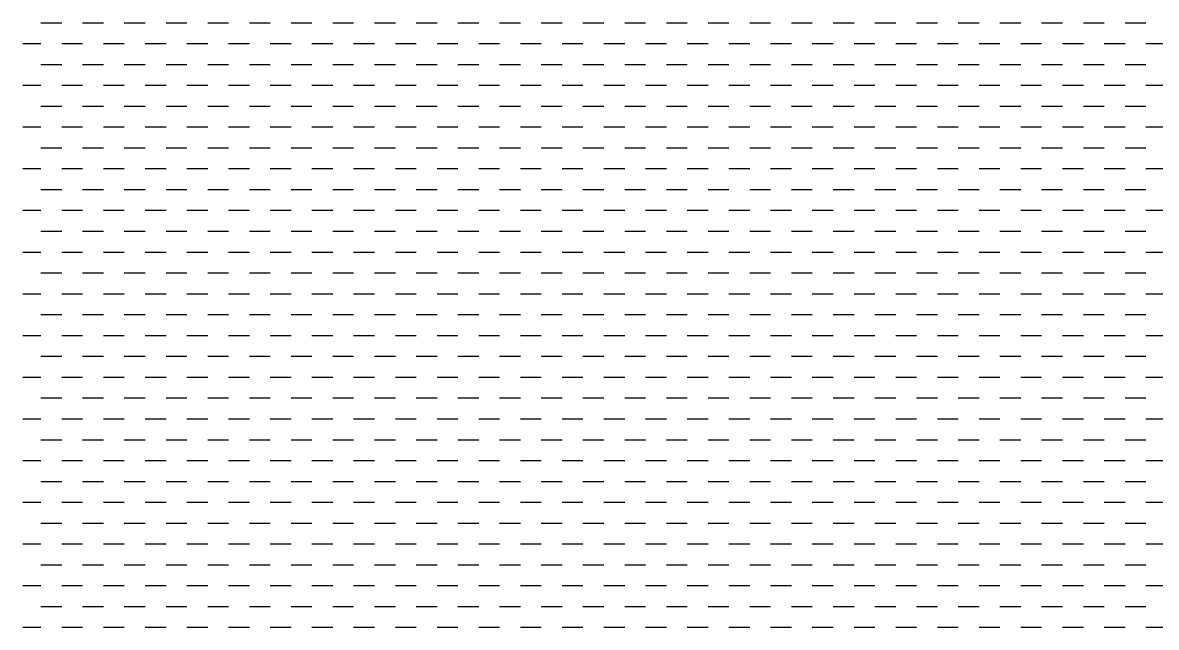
# Model space of a CAD drawing. Header units: metres. Extents: x 255949 to 266337, y 2143972 to 2155317.
# Drawn here: x 255949 to 261128, y 2146840 to 2149602 of the extents above; entities that cross this region are included whole.
import ezdxf

# ---------------------------------------------------------------- set-up
doc = ezdxf.new("R2010")
doc.units = ezdxf.units.M
doc.layers.add('ARABIAN SEA', color=140, linetype='Continuous')

# ---------------------------------------------------------------- blocks, each defined once
blk = doc.blocks.new('4')
at = {"layer": 'ARABIAN SEA', "linetype": 'Continuous'}
for p, q in [((256032, 2149602), (256127.2, 2149602)), ((256222.5, 2149602), (256317.7, 2149602)), ((256413, 2149602), (256508.2, 2149602)), ((256603.5, 2149602), (256698.7, 2149602)), ((256794, 2149602), (256889.2, 2149602)), ((256984.5, 2149602), (257079.7, 2149602)), ((257175, 2149602), (257270.2, 2149602)), ((257365.5, 2149602), (257460.7, 2149602)), ((257556, 2149602), (257651.2, 2149602)), ((257746.5, 2149602), (257841.7, 2149602)), ((257937, 2149602), (258032.2, 2149602)), ((258127.5, 2149602), (258222.7, 2149602)), ((258318, 2149602), (258413.2, 2149602)), ((258508.5, 2149602), (258603.7, 2149602)), ((258699, 2149602), (258794.2, 2149602)), ((258889.5, 2149602), (258984.7, 2149602)), ((259080, 2149602), (259175.2, 2149602)), ((259270.5, 2149602), (259365.7, 2149602)), ((259461, 2149602), (259556.2, 2149602)), ((259651.5, 2149602), (259746.7, 2149602)), ((259842, 2149602), (259937.2, 2149602)), ((260032.5, 2149602), (260127.7, 2149602)), ((260223, 2149602), (260318.2, 2149602)), ((260413.5, 2149602), (260508.7, 2149602)), ((260604, 2149602), (260699.2, 2149602)), ((260794.5, 2149602), (260889.7, 2149602)), ((260985, 2149602), (261080.2, 2149602)), ((255948.6, 2149506.8), (256032, 2149506.8)), ((256127.2, 2149506.8), (256222.5, 2149506.8)), ((256317.7, 2149506.8), (256413, 2149506.8)), ((256508.2, 2149506.8), (256603.5, 2149506.8)), ((256698.7, 2149506.8), (256794, 2149506.8)), ((256889.2, 2149506.8), (256984.5, 2149506.8)), ((257079.7, 2149506.8), (257175, 2149506.8)), ((257270.2, 2149506.8), (257365.5, 2149506.8)), ((257460.7, 2149506.8), (257556, 2149506.8)), ((257651.2, 2149506.8), (257746.5, 2149506.8)), ((257841.7, 2149506.8), (257937, 2149506.8)), ((258032.2, 2149506.8), (258127.5, 2149506.8)), ((258222.7, 2149506.8), (258318, 2149506.8)), ((258413.2, 2149506.8), (258508.5, 2149506.8)), ((258603.7, 2149506.8), (258699, 2149506.8)), ((258794.2, 2149506.8), (258889.5, 2149506.8)), ((258984.7, 2149506.8), (259080, 2149506.8)), ((259175.2, 2149506.8), (259270.5, 2149506.8)), ((259365.7, 2149506.8), (259461, 2149506.8)), ((259556.2, 2149506.8), (259651.5, 2149506.8)), ((259746.7, 2149506.8), (259842, 2149506.8)), ((259937.2, 2149506.8), (260032.5, 2149506.8)), ((260127.7, 2149506.8), (260223, 2149506.8)), ((260318.2, 2149506.8), (260413.5, 2149506.8)), ((260508.7, 2149506.8), (260604, 2149506.8)), ((260699.2, 2149506.8), (260794.5, 2149506.8)), ((260889.7, 2149506.8), (260985, 2149506.8)), ((261080.2, 2149506.8), (261175.5, 2149506.8)), ((256032, 2149411.5), (256127.2, 2149411.5)), ((256222.5, 2149411.5), (256317.7, 2149411.5)), ((256413, 2149411.5), (256508.2, 2149411.5)), ((256603.5, 2149411.5), (256698.7, 2149411.5)), ((256794, 2149411.5), (256889.2, 2149411.5)), ((256984.5, 2149411.5), (257079.7, 2149411.5)), ((257175, 2149411.5), (257270.2, 2149411.5)), ((257365.5, 2149411.5), (257460.7, 2149411.5)), ((257556, 2149411.5), (257651.2, 2149411.5)), ((257746.5, 2149411.5), (257841.7, 2149411.5)), ((257937, 2149411.5), (258032.2, 2149411.5)), ((258127.5, 2149411.5), (258222.7, 2149411.5)), ((258318, 2149411.5), (258413.2, 2149411.5)), ((258508.5, 2149411.5), (258603.7, 2149411.5)), ((258699, 2149411.5), (258794.2, 2149411.5)), ((258889.5, 2149411.5), (258984.7, 2149411.5)), ((259080, 2149411.5), (259175.2, 2149411.5)), ((259270.5, 2149411.5), (259365.7, 2149411.5)), ((259461, 2149411.5), (259556.2, 2149411.5)), ((259651.5, 2149411.5), (259746.7, 2149411.5)), ((259842, 2149411.5), (259937.2, 2149411.5)), ((260032.5, 2149411.5), (260127.7, 2149411.5)), ((260223, 2149411.5), (260318.2, 2149411.5)), ((260413.5, 2149411.5), (260508.7, 2149411.5)), ((260604, 2149411.5), (260699.2, 2149411.5)), ((260794.5, 2149411.5), (260889.7, 2149411.5)), ((260985, 2149411.5), (261080.2, 2149411.5)), ((255948.6, 2149316.2), (256032, 2149316.2)), ((256127.2, 2149316.2), (256222.5, 2149316.2)), ((256317.7, 2149316.2), (256413, 2149316.2)), ((256508.2, 2149316.2), (256603.5, 2149316.2)), ((256698.7, 2149316.2), (256794, 2149316.2)), ((256889.2, 2149316.2), (256984.5, 2149316.2)), ((257079.7, 2149316.2), (257175, 2149316.2)), ((257270.2, 2149316.2), (257365.5, 2149316.2)), ((257460.7, 2149316.2), (257556, 2149316.2)), ((257651.2, 2149316.2), (257746.5, 2149316.2)), ((257841.7, 2149316.2), (257937, 2149316.2)), ((258032.2, 2149316.2), (258127.5, 2149316.2)), ((258222.7, 2149316.2), (258318, 2149316.2)), ((258413.2, 2149316.2), (258508.5, 2149316.2)), ((258603.7, 2149316.2), (258699, 2149316.2)), ((258794.2, 2149316.2), (258889.5, 2149316.2)), ((258984.7, 2149316.2), (259080, 2149316.2)), ((259175.2, 2149316.2), (259270.5, 2149316.2)), ((259365.7, 2149316.2), (259461, 2149316.2)), ((259556.2, 2149316.2), (259651.5, 2149316.2)), ((259746.7, 2149316.2), (259842, 2149316.2)), ((259937.2, 2149316.2), (260032.5, 2149316.2)), ((260127.7, 2149316.2), (260223, 2149316.2)), ((260318.2, 2149316.2), (260413.5, 2149316.2)), ((260508.7, 2149316.2), (260604, 2149316.2)), ((260699.2, 2149316.2), (260794.5, 2149316.2)), ((260889.7, 2149316.2), (260985, 2149316.2)), ((261080.2, 2149316.2), (261175.5, 2149316.2)), ((256032, 2149221), (256127.2, 2149221)), ((256222.5, 2149221), (256317.7, 2149221)), ((256413, 2149221), (256508.2, 2149221)), ((256603.5, 2149221), (256698.7, 2149221)), ((256794, 2149221), (256889.2, 2149221)), ((256984.5, 2149221), (257079.7, 2149221)), ((257175, 2149221), (257270.2, 2149221)), ((257365.5, 2149221), (257460.7, 2149221)), ((257556, 2149221), (257651.2, 2149221)), ((257746.5, 2149221), (257841.7, 2149221)), ((257937, 2149221), (258032.2, 2149221)), ((258127.5, 2149221), (258222.7, 2149221)), ((258318, 2149221), (258413.2, 2149221)), ((258508.5, 2149221), (258603.7, 2149221)), ((258699, 2149221), (258794.2, 2149221)), ((258889.5, 2149221), (258984.7, 2149221)), ((259080, 2149221), (259175.2, 2149221)), ((259270.5, 2149221), (259365.7, 2149221)), ((259461, 2149221), (259556.2, 2149221)), ((259651.5, 2149221), (259746.7, 2149221)), ((259842, 2149221), (259937.2, 2149221)), ((260032.5, 2149221), (260127.7, 2149221)), ((260223, 2149221), (260318.2, 2149221)), ((260413.5, 2149221), (260508.7, 2149221)), ((260604, 2149221), (260699.2, 2149221)), ((260794.5, 2149221), (260889.7, 2149221)), ((260985, 2149221), (261080.2, 2149221)), ((255948.6, 2149125.8), (256032, 2149125.8)), ((256127.2, 2149125.8), (256222.5, 2149125.8)), ((256317.7, 2149125.8), (256413, 2149125.8)), ((256508.2, 2149125.8), (256603.5, 2149125.8)), ((256698.7, 2149125.8), (256794, 2149125.8)), ((256889.2, 2149125.8), (256984.5, 2149125.8)), ((257079.7, 2149125.8), (257175, 2149125.8)), ((257270.2, 2149125.8), (257365.5, 2149125.8)), ((257460.7, 2149125.8), (257556, 2149125.8)), ((257651.2, 2149125.8), (257746.5, 2149125.8)), ((257841.7, 2149125.8), (257937, 2149125.8)), ((258032.2, 2149125.8), (258127.5, 2149125.8)), ((258222.7, 2149125.8), (258318, 2149125.8)), ((258413.2, 2149125.8), (258508.5, 2149125.8)), ((258603.7, 2149125.8), (258699, 2149125.8)), ((258794.2, 2149125.8), (258889.5, 2149125.8)), ((258984.7, 2149125.8), (259080, 2149125.8)), ((259175.2, 2149125.8), (259270.5, 2149125.8)), ((259365.7, 2149125.8), (259461, 2149125.8)), ((259556.2, 2149125.8), (259651.5, 2149125.8)), ((259746.7, 2149125.8), (259842, 2149125.8)), ((259937.2, 2149125.8), (260032.5, 2149125.8)), ((260127.7, 2149125.8), (260223, 2149125.8)), ((260318.2, 2149125.8), (260413.5, 2149125.8)), ((260508.7, 2149125.8), (260604, 2149125.8)), ((260699.2, 2149125.8), (260794.5, 2149125.8)), ((260889.7, 2149125.8), (260985, 2149125.8)), ((261080.2, 2149125.8), (261175.5, 2149125.8)), ((256032, 2149030.5), (256127.2, 2149030.5)), ((256222.5, 2149030.5), (256317.7, 2149030.5)), ((256413, 2149030.5), (256508.2, 2149030.5)), ((256603.5, 2149030.5), (256698.7, 2149030.5)), ((256794, 2149030.5), (256889.2, 2149030.5)), ((256984.5, 2149030.5), (257079.7, 2149030.5)), ((257175, 2149030.5), (257270.2, 2149030.5)), ((257365.5, 2149030.5), (257460.7, 2149030.5)), ((257556, 2149030.5), (257651.2, 2149030.5)), ((257746.5, 2149030.5), (257841.7, 2149030.5)), ((257937, 2149030.5), (258032.2, 2149030.5)), ((258127.5, 2149030.5), (258222.7, 2149030.5)), ((258318, 2149030.5), (258413.2, 2149030.5)), ((258508.5, 2149030.5), (258603.7, 2149030.5)), ((258699, 2149030.5), (258794.2, 2149030.5)), ((258889.5, 2149030.5), (258984.7, 2149030.5)), ((259080, 2149030.5), (259175.2, 2149030.5)), ((259270.5, 2149030.5), (259365.7, 2149030.5)), ((259461, 2149030.5), (259556.2, 2149030.5)), ((259651.5, 2149030.5), (259746.7, 2149030.5)), ((259842, 2149030.5), (259937.2, 2149030.5)), ((260032.5, 2149030.5), (260127.7, 2149030.5)), ((260223, 2149030.5), (260318.2, 2149030.5)), ((260413.5, 2149030.5), (260508.7, 2149030.5)), ((260604, 2149030.5), (260699.2, 2149030.5)), ((260794.5, 2149030.5), (260889.7, 2149030.5)), ((260985, 2149030.5), (261080.2, 2149030.5)), ((255948.6, 2148935.2), (256032, 2148935.2)), ((256127.2, 2148935.2), (256222.5, 2148935.2)), ((256317.7, 2148935.2), (256413, 2148935.2)), ((256508.2, 2148935.2), (256603.5, 2148935.2)), ((256698.7, 2148935.2), (256794, 2148935.2)), ((256889.2, 2148935.2), (256984.5, 2148935.2)), ((257079.7, 2148935.2), (257175, 2148935.2)), ((257270.2, 2148935.2), (257365.5, 2148935.2)), ((257460.7, 2148935.2), (257556, 2148935.2)), ((257651.2, 2148935.2), (257746.5, 2148935.2)), ((257841.7, 2148935.2), (257937, 2148935.2)), ((258032.2, 2148935.2), (258127.5, 2148935.2)), ((258222.7, 2148935.2), (258318, 2148935.2)), ((258413.2, 2148935.2), (258508.5, 2148935.2)), ((258603.7, 2148935.2), (258699, 2148935.2)), ((258794.2, 2148935.2), (258889.5, 2148935.2)), ((258984.7, 2148935.2), (259080, 2148935.2)), ((259175.2, 2148935.2), (259270.5, 2148935.2)), ((259365.7, 2148935.2), (259461, 2148935.2)), ((259556.2, 2148935.2), (259651.5, 2148935.2)), ((259746.7, 2148935.2), (259842, 2148935.2)), ((259937.2, 2148935.2), (260032.5, 2148935.2)), ((260127.7, 2148935.2), (260223, 2148935.2)), ((260318.2, 2148935.2), (260413.5, 2148935.2)), ((260508.7, 2148935.2), (260604, 2148935.2)), ((260699.2, 2148935.2), (260794.5, 2148935.2)), ((260889.7, 2148935.2), (260985, 2148935.2)), ((261080.2, 2148935.2), (261175.5, 2148935.2)), ((256032, 2148840), (256127.2, 2148840)), ((256222.5, 2148840), (256317.7, 2148840)), ((256413, 2148840), (256508.2, 2148840)), ((256603.5, 2148840), (256698.7, 2148840)), ((256794, 2148840), (256889.2, 2148840)), ((256984.5, 2148840), (257079.7, 2148840)), ((257175, 2148840), (257270.2, 2148840)), ((257365.5, 2148840), (257460.7, 2148840)), ((257556, 2148840), (257651.2, 2148840)), ((257746.5, 2148840), (257841.7, 2148840)), ((257937, 2148840), (258032.2, 2148840)), ((258127.5, 2148840), (258222.7, 2148840)), ((258318, 2148840), (258413.2, 2148840)), ((258508.5, 2148840), (258603.7, 2148840)), ((258699, 2148840), (258794.2, 2148840)), ((258889.5, 2148840), (258984.7, 2148840)), ((259080, 2148840), (259175.2, 2148840)), ((259270.5, 2148840), (259365.7, 2148840)), ((259461, 2148840), (259556.2, 2148840)), ((259651.5, 2148840), (259746.7, 2148840)), ((259842, 2148840), (259937.2, 2148840)), ((260032.5, 2148840), (260127.7, 2148840)), ((260223, 2148840), (260318.2, 2148840)), ((260413.5, 2148840), (260508.7, 2148840)), ((260604, 2148840), (260699.2, 2148840)), ((260794.5, 2148840), (260889.7, 2148840)), ((260985, 2148840), (261080.2, 2148840)), ((255948.6, 2148744.8), (256032, 2148744.8)), ((256127.2, 2148744.8), (256222.5, 2148744.8)), ((256317.7, 2148744.8), (256413, 2148744.8)), ((256508.2, 2148744.8), (256603.5, 2148744.8)), ((256698.7, 2148744.8), (256794, 2148744.8)), ((256889.2, 2148744.8), (256984.5, 2148744.8)), ((257079.7, 2148744.8), (257175, 2148744.8)), ((257270.2, 2148744.8), (257365.5, 2148744.8)), ((257460.7, 2148744.8), (257556, 2148744.8)), ((257651.2, 2148744.8), (257746.5, 2148744.8)), ((257841.7, 2148744.8), (257937, 2148744.8)), ((258032.2, 2148744.8), (258127.5, 2148744.8)), ((258222.7, 2148744.8), (258318, 2148744.8)), ((258413.2, 2148744.8), (258508.5, 2148744.8)), ((258603.7, 2148744.8), (258699, 2148744.8)), ((258794.2, 2148744.8), (258889.5, 2148744.8)), ((258984.7, 2148744.8), (259080, 2148744.8)), ((259175.2, 2148744.8), (259270.5, 2148744.8)), ((259365.7, 2148744.8), (259461, 2148744.8)), ((259556.2, 2148744.8), (259651.5, 2148744.8)), ((259746.7, 2148744.8), (259842, 2148744.8)), ((259937.2, 2148744.8), (260032.5, 2148744.8)), ((260127.7, 2148744.8), (260223, 2148744.8)), ((260318.2, 2148744.8), (260413.5, 2148744.8)), ((260508.7, 2148744.8), (260604, 2148744.8)), ((260699.2, 2148744.8), (260794.5, 2148744.8)), ((260889.7, 2148744.8), (260985, 2148744.8)), ((261080.2, 2148744.8), (261175.5, 2148744.8)), ((256032, 2148649.5), (256127.2, 2148649.5)), ((256222.5, 2148649.5), (256317.7, 2148649.5)), ((256413, 2148649.5), (256508.2, 2148649.5)), ((256603.5, 2148649.5), (256698.7, 2148649.5)), ((256794, 2148649.5), (256889.2, 2148649.5)), ((256984.5, 2148649.5), (257079.7, 2148649.5)), ((257175, 2148649.5), (257270.2, 2148649.5)), ((257365.5, 2148649.5), (257460.7, 2148649.5)), ((257556, 2148649.5), (257651.2, 2148649.5)), ((257746.5, 2148649.5), (257841.7, 2148649.5)), ((257937, 2148649.5), (258032.2, 2148649.5)), ((258127.5, 2148649.5), (258222.7, 2148649.5)), ((258318, 2148649.5), (258413.2, 2148649.5)), ((258508.5, 2148649.5), (258603.7, 2148649.5)), ((258699, 2148649.5), (258794.2, 2148649.5)), ((258889.5, 2148649.5), (258984.7, 2148649.5)), ((259080, 2148649.5), (259175.2, 2148649.5)), ((259270.5, 2148649.5), (259365.7, 2148649.5)), ((259461, 2148649.5), (259556.2, 2148649.5)), ((259651.5, 2148649.5), (259746.7, 2148649.5)), ((259842, 2148649.5), (259937.2, 2148649.5)), ((260032.5, 2148649.5), (260127.7, 2148649.5)), ((260223, 2148649.5), (260318.2, 2148649.5)), ((260413.5, 2148649.5), (260508.7, 2148649.5)), ((260604, 2148649.5), (260699.2, 2148649.5)), ((260794.5, 2148649.5), (260889.7, 2148649.5)), ((260985, 2148649.5), (261080.2, 2148649.5)), ((255948.6, 2148554.2), (256032, 2148554.2)), ((256127.2, 2148554.2), (256222.5, 2148554.2)), ((256317.7, 2148554.2), (256413, 2148554.2)), ((256508.2, 2148554.2), (256603.5, 2148554.2)), ((256698.7, 2148554.2), (256794, 2148554.2)), ((256889.2, 2148554.2), (256984.5, 2148554.2)), ((257079.7, 2148554.2), (257175, 2148554.2)), ((257270.2, 2148554.2), (257365.5, 2148554.2)), ((257460.7, 2148554.2), (257556, 2148554.2)), ((257651.2, 2148554.2), (257746.5, 2148554.2)), ((257841.7, 2148554.2), (257937, 2148554.2)), ((258032.2, 2148554.2), (258127.5, 2148554.2)), ((258222.7, 2148554.2), (258318, 2148554.2)), ((258413.2, 2148554.2), (258508.5, 2148554.2)), ((258603.7, 2148554.2), (258699, 2148554.2)), ((258794.2, 2148554.2), (258889.5, 2148554.2)), ((258984.7, 2148554.2), (259080, 2148554.2)), ((259175.2, 2148554.2), (259270.5, 2148554.2)), ((259365.7, 2148554.2), (259461, 2148554.2)), ((259556.2, 2148554.2), (259651.5, 2148554.2)), ((259746.7, 2148554.2), (259842, 2148554.2)), ((259937.2, 2148554.2), (260032.5, 2148554.2)), ((260127.7, 2148554.2), (260223, 2148554.2)), ((260318.2, 2148554.2), (260413.5, 2148554.2)), ((260508.7, 2148554.2), (260604, 2148554.2)), ((260699.2, 2148554.2), (260794.5, 2148554.2)), ((260889.7, 2148554.2), (260985, 2148554.2)), ((261080.2, 2148554.2), (261175.5, 2148554.2)), ((256032, 2148459), (256127.2, 2148459)), ((256222.5, 2148459), (256317.7, 2148459)), ((256413, 2148459), (256508.2, 2148459)), ((256603.5, 2148459), (256698.7, 2148459)), ((256794, 2148459), (256889.2, 2148459)), ((256984.5, 2148459), (257079.7, 2148459)), ((257175, 2148459), (257270.2, 2148459)), ((257365.5, 2148459), (257460.7, 2148459)), ((257556, 2148459), (257651.2, 2148459)), ((257746.5, 2148459), (257841.7, 2148459)), ((257937, 2148459), (258032.2, 2148459)), ((258127.5, 2148459), (258222.7, 2148459)), ((258318, 2148459), (258413.2, 2148459)), ((258508.5, 2148459), (258603.7, 2148459)), ((258699, 2148459), (258794.2, 2148459)), ((258889.5, 2148459), (258984.7, 2148459)), ((259080, 2148459), (259175.2, 2148459)), ((259270.5, 2148459), (259365.7, 2148459)), ((259461, 2148459), (259556.2, 2148459)), ((259651.5, 2148459), (259746.7, 2148459)), ((259842, 2148459), (259937.2, 2148459)), ((260032.5, 2148459), (260127.7, 2148459)), ((260223, 2148459), (260318.2, 2148459)), ((260413.5, 2148459), (260508.7, 2148459)), ((260604, 2148459), (260699.2, 2148459)), ((260794.5, 2148459), (260889.7, 2148459)), ((260985, 2148459), (261080.2, 2148459)), ((255948.6, 2148363.8), (256032, 2148363.8)), ((256127.2, 2148363.8), (256222.5, 2148363.8)), ((256317.7, 2148363.8), (256413, 2148363.8)), ((256508.2, 2148363.8), (256603.5, 2148363.8)), ((256698.7, 2148363.8), (256794, 2148363.8)), ((256889.2, 2148363.8), (256984.5, 2148363.8)), ((257079.7, 2148363.8), (257175, 2148363.8)), ((257270.2, 2148363.8), (257365.5, 2148363.8)), ((257460.7, 2148363.8), (257556, 2148363.8)), ((257651.2, 2148363.8), (257746.5, 2148363.8)), ((257841.7, 2148363.8), (257937, 2148363.8)), ((258032.2, 2148363.8), (258127.5, 2148363.8)), ((258222.7, 2148363.8), (258318, 2148363.8)), ((258413.2, 2148363.8), (258508.5, 2148363.8)), ((258603.7, 2148363.8), (258699, 2148363.8)), ((258794.2, 2148363.8), (258889.5, 2148363.8)), ((258984.7, 2148363.8), (259080, 2148363.8)), ((259175.2, 2148363.8), (259270.5, 2148363.8)), ((259365.7, 2148363.8), (259461, 2148363.8)), ((259556.2, 2148363.8), (259651.5, 2148363.8)), ((259746.7, 2148363.8), (259842, 2148363.8)), ((259937.2, 2148363.8), (260032.5, 2148363.8)), ((260127.7, 2148363.8), (260223, 2148363.8)), ((260318.2, 2148363.8), (260413.5, 2148363.8)), ((260508.7, 2148363.8), (260604, 2148363.8)), ((260699.2, 2148363.8), (260794.5, 2148363.8)), ((260889.7, 2148363.8), (260985, 2148363.8)), ((261080.2, 2148363.8), (261175.5, 2148363.8)), ((256032, 2148268.5), (256127.2, 2148268.5)), ((256222.5, 2148268.5), (256317.7, 2148268.5)), ((256413, 2148268.5), (256508.2, 2148268.5)), ((256603.5, 2148268.5), (256698.7, 2148268.5)), ((256794, 2148268.5), (256889.2, 2148268.5)), ((256984.5, 2148268.5), (257079.7, 2148268.5)), ((257175, 2148268.5), (257270.2, 2148268.5)), ((257365.5, 2148268.5), (257460.7, 2148268.5)), ((257556, 2148268.5), (257651.2, 2148268.5)), ((257746.5, 2148268.5), (257841.7, 2148268.5)), ((257937, 2148268.5), (258032.2, 2148268.5)), ((258127.5, 2148268.5), (258222.7, 2148268.5)), ((258318, 2148268.5), (258413.2, 2148268.5)), ((258508.5, 2148268.5), (258603.7, 2148268.5)), ((258699, 2148268.5), (258794.2, 2148268.5)), ((258889.5, 2148268.5), (258984.7, 2148268.5)), ((259080, 2148268.5), (259175.2, 2148268.5)), ((259270.5, 2148268.5), (259365.7, 2148268.5)), ((259461, 2148268.5), (259556.2, 2148268.5)), ((259651.5, 2148268.5), (259746.7, 2148268.5)), ((259842, 2148268.5), (259937.2, 2148268.5)), ((260032.5, 2148268.5), (260127.7, 2148268.5)), ((260223, 2148268.5), (260318.2, 2148268.5)), ((260413.5, 2148268.5), (260508.7, 2148268.5)), ((260604, 2148268.5), (260699.2, 2148268.5)), ((260794.5, 2148268.5), (260889.7, 2148268.5)), ((260985, 2148268.5), (261080.2, 2148268.5)), ((255948.6, 2148173.2), (256032, 2148173.2)), ((256127.2, 2148173.2), (256222.5, 2148173.2)), ((256317.7, 2148173.2), (256413, 2148173.2)), ((256508.2, 2148173.2), (256603.5, 2148173.2)), ((256698.7, 2148173.2), (256794, 2148173.2)), ((256889.2, 2148173.2), (256984.5, 2148173.2)), ((257079.7, 2148173.2), (257175, 2148173.2)), ((257270.2, 2148173.2), (257365.5, 2148173.2)), ((257460.7, 2148173.2), (257556, 2148173.2)), ((257651.2, 2148173.2), (257746.5, 2148173.2)), ((257841.7, 2148173.2), (257937, 2148173.2)), ((258032.2, 2148173.2), (258127.5, 2148173.2)), ((258222.7, 2148173.2), (258318, 2148173.2)), ((258413.2, 2148173.2), (258508.5, 2148173.2)), ((258603.7, 2148173.2), (258699, 2148173.2)), ((258794.2, 2148173.2), (258889.5, 2148173.2)), ((258984.7, 2148173.2), (259080, 2148173.2)), ((259175.2, 2148173.2), (259270.5, 2148173.2)), ((259365.7, 2148173.2), (259461, 2148173.2)), ((259556.2, 2148173.2), (259651.5, 2148173.2)), ((259746.7, 2148173.2), (259842, 2148173.2)), ((259937.2, 2148173.2), (260032.5, 2148173.2)), ((260127.7, 2148173.2), (260223, 2148173.2)), ((260318.2, 2148173.2), (260413.5, 2148173.2)), ((260508.7, 2148173.2), (260604, 2148173.2)), ((260699.2, 2148173.2), (260794.5, 2148173.2)), ((260889.7, 2148173.2), (260985, 2148173.2)), ((261080.2, 2148173.2), (261175.5, 2148173.2)), ((256032, 2148078), (256127.2, 2148078)), ((256222.5, 2148078), (256317.7, 2148078)), ((256413, 2148078), (256508.2, 2148078)), ((256603.5, 2148078), (256698.7, 2148078)), ((256794, 2148078), (256889.2, 2148078)), ((256984.5, 2148078), (257079.7, 2148078)), ((257175, 2148078), (257270.2, 2148078)), ((257365.5, 2148078), (257460.7, 2148078)), ((257556, 2148078), (257651.2, 2148078)), ((257746.5, 2148078), (257841.7, 2148078)), ((257937, 2148078), (258032.2, 2148078)), ((258127.5, 2148078), (258222.7, 2148078)), ((258318, 2148078), (258413.2, 2148078)), ((258508.5, 2148078), (258603.7, 2148078)), ((258699, 2148078), (258794.2, 2148078)), ((258889.5, 2148078), (258984.7, 2148078)), ((259080, 2148078), (259175.2, 2148078)), ((259270.5, 2148078), (259365.7, 2148078)), ((259461, 2148078), (259556.2, 2148078)), ((259651.5, 2148078), (259746.7, 2148078)), ((259842, 2148078), (259937.2, 2148078)), ((260032.5, 2148078), (260127.7, 2148078)), ((260223, 2148078), (260318.2, 2148078)), ((260413.5, 2148078), (260508.7, 2148078)), ((260604, 2148078), (260699.2, 2148078)), ((260794.5, 2148078), (260889.7, 2148078)), ((260985, 2148078), (261080.2, 2148078)), ((255948.6, 2147982.8), (256032, 2147982.8)), ((256127.2, 2147982.8), (256222.5, 2147982.8)), ((256317.7, 2147982.8), (256413, 2147982.8)), ((256508.2, 2147982.8), (256603.5, 2147982.8)), ((256698.7, 2147982.8), (256794, 2147982.8)), ((256889.2, 2147982.8), (256984.5, 2147982.8)), ((257079.7, 2147982.8), (257175, 2147982.8)), ((257270.2, 2147982.8), (257365.5, 2147982.8)), ((257460.7, 2147982.8), (257556, 2147982.8)), ((257651.2, 2147982.8), (257746.5, 2147982.8)), ((257841.7, 2147982.8), (257937, 2147982.8)), ((258032.2, 2147982.8), (258127.5, 2147982.8)), ((258222.7, 2147982.8), (258318, 2147982.8)), ((258413.2, 2147982.8), (258508.5, 2147982.8)), ((258603.7, 2147982.8), (258699, 2147982.8)), ((258794.2, 2147982.8), (258889.5, 2147982.8)), ((258984.7, 2147982.8), (259080, 2147982.8)), ((259175.2, 2147982.8), (259270.5, 2147982.8)), ((259365.7, 2147982.8), (259461, 2147982.8)), ((259556.2, 2147982.8), (259651.5, 2147982.8)), ((259746.7, 2147982.8), (259842, 2147982.8)), ((259937.2, 2147982.8), (260032.5, 2147982.8)), ((260127.7, 2147982.8), (260223, 2147982.8)), ((260318.2, 2147982.8), (260413.5, 2147982.8)), ((260508.7, 2147982.8), (260604, 2147982.8)), ((260699.2, 2147982.8), (260794.5, 2147982.8)), ((260889.7, 2147982.8), (260985, 2147982.8)), ((261080.2, 2147982.8), (261175.5, 2147982.8)), ((256032, 2147887.5), (256127.2, 2147887.5)), ((256222.5, 2147887.5), (256317.7, 2147887.5)), ((256413, 2147887.5), (256508.2, 2147887.5)), ((256603.5, 2147887.5), (256698.7, 2147887.5)), ((256794, 2147887.5), (256889.2, 2147887.5)), ((256984.5, 2147887.5), (257079.7, 2147887.5)), ((257175, 2147887.5), (257270.2, 2147887.5)), ((257365.5, 2147887.5), (257460.7, 2147887.5)), ((257556, 2147887.5), (257651.2, 2147887.5)), ((257746.5, 2147887.5), (257841.7, 2147887.5)), ((257937, 2147887.5), (258032.2, 2147887.5)), ((258127.5, 2147887.5), (258222.7, 2147887.5)), ((258318, 2147887.5), (258413.2, 2147887.5)), ((258508.5, 2147887.5), (258603.7, 2147887.5)), ((258699, 2147887.5), (258794.2, 2147887.5)), ((258889.5, 2147887.5), (258984.7, 2147887.5)), ((259080, 2147887.5), (259175.2, 2147887.5)), ((259270.5, 2147887.5), (259365.7, 2147887.5)), ((259461, 2147887.5), (259556.2, 2147887.5)), ((259651.5, 2147887.5), (259746.7, 2147887.5)), ((259842, 2147887.5), (259937.2, 2147887.5)), ((260032.5, 2147887.5), (260127.7, 2147887.5)), ((260223, 2147887.5), (260318.2, 2147887.5)), ((260413.5, 2147887.5), (260508.7, 2147887.5)), ((260604, 2147887.5), (260699.2, 2147887.5)), ((260794.5, 2147887.5), (260889.7, 2147887.5)), ((260985, 2147887.5), (261080.2, 2147887.5)), ((255948.6, 2147792.2), (256032, 2147792.2)), ((256127.2, 2147792.2), (256222.5, 2147792.2)), ((256317.7, 2147792.2), (256413, 2147792.2)), ((256508.2, 2147792.2), (256603.5, 2147792.2)), ((256698.7, 2147792.2), (256794, 2147792.2)), ((256889.2, 2147792.2), (256984.5, 2147792.2)), ((257079.7, 2147792.2), (257175, 2147792.2)), ((257270.2, 2147792.2), (257365.5, 2147792.2)), ((257460.7, 2147792.2), (257556, 2147792.2)), ((257651.2, 2147792.2), (257746.5, 2147792.2)), ((257841.7, 2147792.2), (257937, 2147792.2)), ((258032.2, 2147792.2), (258127.5, 2147792.2)), ((258222.7, 2147792.2), (258318, 2147792.2)), ((258413.2, 2147792.2), (258508.5, 2147792.2)), ((258603.7, 2147792.2), (258699, 2147792.2)), ((258794.2, 2147792.2), (258889.5, 2147792.2)), ((258984.7, 2147792.2), (259080, 2147792.2)), ((259175.2, 2147792.2), (259270.5, 2147792.2)), ((259365.7, 2147792.2), (259461, 2147792.2)), ((259556.2, 2147792.2), (259651.5, 2147792.2)), ((259746.7, 2147792.2), (259842, 2147792.2)), ((259937.2, 2147792.2), (260032.5, 2147792.2)), ((260127.7, 2147792.2), (260223, 2147792.2)), ((260318.2, 2147792.2), (260413.5, 2147792.2)), ((260508.7, 2147792.2), (260604, 2147792.2)), ((260699.2, 2147792.2), (260794.5, 2147792.2)), ((260889.7, 2147792.2), (260985, 2147792.2)), ((261080.2, 2147792.2), (261175.5, 2147792.2)), ((256032, 2147697), (256127.2, 2147697)), ((256222.5, 2147697), (256317.7, 2147697)), ((256413, 2147697), (256508.2, 2147697)), ((256603.5, 2147697), (256698.7, 2147697)), ((256794, 2147697), (256889.2, 2147697)), ((256984.5, 2147697), (257079.7, 2147697)), ((257175, 2147697), (257270.2, 2147697)), ((257365.5, 2147697), (257460.7, 2147697)), ((257556, 2147697), (257651.2, 2147697)), ((257746.5, 2147697), (257841.7, 2147697)), ((257937, 2147697), (258032.2, 2147697)), ((258127.5, 2147697), (258222.7, 2147697)), ((258318, 2147697), (258413.2, 2147697)), ((258508.5, 2147697), (258603.7, 2147697)), ((258699, 2147697), (258794.2, 2147697)), ((258889.5, 2147697), (258984.7, 2147697)), ((259080, 2147697), (259175.2, 2147697)), ((259270.5, 2147697), (259365.7, 2147697)), ((259461, 2147697), (259556.2, 2147697)), ((259651.5, 2147697), (259746.7, 2147697)), ((259842, 2147697), (259937.2, 2147697)), ((260032.5, 2147697), (260127.7, 2147697)), ((260223, 2147697), (260318.2, 2147697)), ((260413.5, 2147697), (260508.7, 2147697)), ((260604, 2147697), (260699.2, 2147697)), ((260794.5, 2147697), (260889.7, 2147697)), ((260985, 2147697), (261080.2, 2147697)), ((255948.6, 2147601.8), (256032, 2147601.8)), ((256127.2, 2147601.8), (256222.5, 2147601.8)), ((256317.7, 2147601.8), (256413, 2147601.8)), ((256508.2, 2147601.8), (256603.5, 2147601.8)), ((256698.7, 2147601.8), (256794, 2147601.8)), ((256889.2, 2147601.8), (256984.5, 2147601.8)), ((257079.7, 2147601.8), (257175, 2147601.8)), ((257270.2, 2147601.8), (257365.5, 2147601.8)), ((257460.7, 2147601.8), (257556, 2147601.8)), ((257651.2, 2147601.8), (257746.5, 2147601.8)), ((257841.7, 2147601.8), (257937, 2147601.8)), ((258032.2, 2147601.8), (258127.5, 2147601.8)), ((258222.7, 2147601.8), (258318, 2147601.8)), ((258413.2, 2147601.8), (258508.5, 2147601.8)), ((258603.7, 2147601.8), (258699, 2147601.8)), ((258794.2, 2147601.8), (258889.5, 2147601.8)), ((258984.7, 2147601.8), (259080, 2147601.8)), ((259175.2, 2147601.8), (259270.5, 2147601.8)), ((259365.7, 2147601.8), (259461, 2147601.8)), ((259556.2, 2147601.8), (259651.5, 2147601.8)), ((259746.7, 2147601.8), (259842, 2147601.8)), ((259937.2, 2147601.8), (260032.5, 2147601.8)), ((260127.7, 2147601.8), (260223, 2147601.8)), ((260318.2, 2147601.8), (260413.5, 2147601.8)), ((260508.7, 2147601.8), (260604, 2147601.8)), ((260699.2, 2147601.8), (260794.5, 2147601.8)), ((260889.7, 2147601.8), (260985, 2147601.8)), ((261080.2, 2147601.8), (261175.5, 2147601.8)), ((256032, 2147506.5), (256127.2, 2147506.5)), ((256222.5, 2147506.5), (256317.7, 2147506.5)), ((256413, 2147506.5), (256508.2, 2147506.5)), ((256603.5, 2147506.5), (256698.7, 2147506.5)), ((256794, 2147506.5), (256889.2, 2147506.5)), ((256984.5, 2147506.5), (257079.7, 2147506.5)), ((257175, 2147506.5), (257270.2, 2147506.5)), ((257365.5, 2147506.5), (257460.7, 2147506.5)), ((257556, 2147506.5), (257651.2, 2147506.5)), ((257746.5, 2147506.5), (257841.7, 2147506.5)), ((257937, 2147506.5), (258032.2, 2147506.5)), ((258127.5, 2147506.5), (258222.7, 2147506.5)), ((258318, 2147506.5), (258413.2, 2147506.5)), ((258508.5, 2147506.5), (258603.7, 2147506.5)), ((258699, 2147506.5), (258794.2, 2147506.5)), ((258889.5, 2147506.5), (258984.7, 2147506.5)), ((259080, 2147506.5), (259175.2, 2147506.5)), ((259270.5, 2147506.5), (259365.7, 2147506.5)), ((259461, 2147506.5), (259556.2, 2147506.5)), ((259651.5, 2147506.5), (259746.7, 2147506.5)), ((259842, 2147506.5), (259937.2, 2147506.5)), ((260032.5, 2147506.5), (260127.7, 2147506.5)), ((260223, 2147506.5), (260318.2, 2147506.5)), ((260413.5, 2147506.5), (260508.7, 2147506.5)), ((260604, 2147506.5), (260699.2, 2147506.5)), ((260794.5, 2147506.5), (260889.7, 2147506.5)), ((260985, 2147506.5), (261080.2, 2147506.5)), ((255948.6, 2147411.2), (256032, 2147411.2)), ((256127.2, 2147411.2), (256222.5, 2147411.2)), ((256317.7, 2147411.2), (256413, 2147411.2)), ((256508.2, 2147411.2), (256603.5, 2147411.2)), ((256698.7, 2147411.2), (256794, 2147411.2)), ((256889.2, 2147411.2), (256984.5, 2147411.2)), ((257079.7, 2147411.2), (257175, 2147411.2)), ((257270.2, 2147411.2), (257365.5, 2147411.2)), ((257460.7, 2147411.2), (257556, 2147411.2)), ((257651.2, 2147411.2), (257746.5, 2147411.2)), ((257841.7, 2147411.2), (257937, 2147411.2)), ((258032.2, 2147411.2), (258127.5, 2147411.2)), ((258222.7, 2147411.2), (258318, 2147411.2)), ((258413.2, 2147411.2), (258508.5, 2147411.2)), ((258603.7, 2147411.2), (258699, 2147411.2)), ((258794.2, 2147411.2), (258889.5, 2147411.2)), ((258984.7, 2147411.2), (259080, 2147411.2)), ((259175.2, 2147411.2), (259270.5, 2147411.2)), ((259365.7, 2147411.2), (259461, 2147411.2)), ((259556.2, 2147411.2), (259651.5, 2147411.2)), ((259746.7, 2147411.2), (259842, 2147411.2)), ((259937.2, 2147411.2), (260032.5, 2147411.2)), ((260127.7, 2147411.2), (260223, 2147411.2)), ((260318.2, 2147411.2), (260413.5, 2147411.2)), ((260508.7, 2147411.2), (260604, 2147411.2)), ((260699.2, 2147411.2), (260794.5, 2147411.2)), ((260889.7, 2147411.2), (260985, 2147411.2)), ((261080.2, 2147411.2), (261175.5, 2147411.2)), ((256032, 2147316), (256127.2, 2147316)), ((256222.5, 2147316), (256317.7, 2147316)), ((256413, 2147316), (256508.2, 2147316)), ((256603.5, 2147316), (256698.7, 2147316)), ((256794, 2147316), (256889.2, 2147316)), ((256984.5, 2147316), (257079.7, 2147316)), ((257175, 2147316), (257270.2, 2147316)), ((257365.5, 2147316), (257460.7, 2147316)), ((257556, 2147316), (257651.2, 2147316)), ((257746.5, 2147316), (257841.7, 2147316)), ((257937, 2147316), (258032.2, 2147316)), ((258127.5, 2147316), (258222.7, 2147316)), ((258318, 2147316), (258413.2, 2147316)), ((258508.5, 2147316), (258603.7, 2147316)), ((258699, 2147316), (258794.2, 2147316)), ((258889.5, 2147316), (258984.7, 2147316)), ((259080, 2147316), (259175.2, 2147316)), ((259270.5, 2147316), (259365.7, 2147316)), ((259461, 2147316), (259556.2, 2147316)), ((259651.5, 2147316), (259746.7, 2147316)), ((259842, 2147316), (259937.2, 2147316)), ((260032.5, 2147316), (260127.7, 2147316)), ((260223, 2147316), (260318.2, 2147316)), ((260413.5, 2147316), (260508.7, 2147316)), ((260604, 2147316), (260699.2, 2147316)), ((260794.5, 2147316), (260889.7, 2147316)), ((260985, 2147316), (261080.2, 2147316)), ((255948.6, 2147220.8), (256032, 2147220.8)), ((256127.2, 2147220.8), (256222.5, 2147220.8)), ((256317.7, 2147220.8), (256413, 2147220.8)), ((256508.2, 2147220.8), (256603.5, 2147220.8)), ((256698.7, 2147220.8), (256794, 2147220.8)), ((256889.2, 2147220.8), (256984.5, 2147220.8)), ((257079.7, 2147220.8), (257175, 2147220.8)), ((257270.2, 2147220.8), (257365.5, 2147220.8)), ((257460.7, 2147220.8), (257556, 2147220.8)), ((257651.2, 2147220.8), (257746.5, 2147220.8)), ((257841.7, 2147220.8), (257937, 2147220.8)), ((258032.2, 2147220.8), (258127.5, 2147220.8)), ((258222.7, 2147220.8), (258318, 2147220.8)), ((258413.2, 2147220.8), (258508.5, 2147220.8)), ((258603.7, 2147220.8), (258699, 2147220.8)), ((258794.2, 2147220.8), (258889.5, 2147220.8)), ((258984.7, 2147220.8), (259080, 2147220.8)), ((259175.2, 2147220.8), (259270.5, 2147220.8)), ((259365.7, 2147220.8), (259461, 2147220.8)), ((259556.2, 2147220.8), (259651.5, 2147220.8)), ((259746.7, 2147220.8), (259842, 2147220.8)), ((259937.2, 2147220.8), (260032.5, 2147220.8)), ((260127.7, 2147220.8), (260223, 2147220.8)), ((260318.2, 2147220.8), (260413.5, 2147220.8)), ((260508.7, 2147220.8), (260604, 2147220.8)), ((260699.2, 2147220.8), (260794.5, 2147220.8)), ((260889.7, 2147220.8), (260985, 2147220.8)), ((261080.2, 2147220.8), (261175.5, 2147220.8)), ((256032, 2147125.5), (256127.2, 2147125.5)), ((256222.5, 2147125.5), (256317.7, 2147125.5)), ((256413, 2147125.5), (256508.2, 2147125.5)), ((256603.5, 2147125.5), (256698.7, 2147125.5)), ((256794, 2147125.5), (256889.2, 2147125.5)), ((256984.5, 2147125.5), (257079.7, 2147125.5)), ((257175, 2147125.5), (257270.2, 2147125.5)), ((257365.5, 2147125.5), (257460.7, 2147125.5)), ((257556, 2147125.5), (257651.2, 2147125.5)), ((257746.5, 2147125.5), (257841.7, 2147125.5)), ((257937, 2147125.5), (258032.2, 2147125.5)), ((258127.5, 2147125.5), (258222.7, 2147125.5)), ((258318, 2147125.5), (258413.2, 2147125.5)), ((258508.5, 2147125.5), (258603.7, 2147125.5)), ((258699, 2147125.5), (258794.2, 2147125.5)), ((258889.5, 2147125.5), (258984.7, 2147125.5)), ((259080, 2147125.5), (259175.2, 2147125.5)), ((259270.5, 2147125.5), (259365.7, 2147125.5)), ((259461, 2147125.5), (259556.2, 2147125.5)), ((259651.5, 2147125.5), (259746.7, 2147125.5)), ((259842, 2147125.5), (259937.2, 2147125.5)), ((260032.5, 2147125.5), (260127.7, 2147125.5)), ((260223, 2147125.5), (260318.2, 2147125.5)), ((260413.5, 2147125.5), (260508.7, 2147125.5)), ((260604, 2147125.5), (260699.2, 2147125.5)), ((260794.5, 2147125.5), (260889.7, 2147125.5)), ((260985, 2147125.5), (261080.2, 2147125.5)), ((255948.6, 2147030.2), (256032, 2147030.2)), ((256127.2, 2147030.2), (256222.5, 2147030.2)), ((256317.7, 2147030.2), (256413, 2147030.2)), ((256508.2, 2147030.2), (256603.5, 2147030.2)), ((256698.7, 2147030.2), (256794, 2147030.2)), ((256889.2, 2147030.2), (256984.5, 2147030.2)), ((257079.7, 2147030.2), (257175, 2147030.2)), ((257270.2, 2147030.2), (257365.5, 2147030.2)), ((257460.7, 2147030.2), (257556, 2147030.2)), ((257651.2, 2147030.2), (257746.5, 2147030.2)), ((257841.7, 2147030.2), (257937, 2147030.2)), ((258032.2, 2147030.2), (258127.5, 2147030.2)), ((258222.7, 2147030.2), (258318, 2147030.2)), ((258413.2, 2147030.2), (258508.5, 2147030.2)), ((258603.7, 2147030.2), (258699, 2147030.2)), ((258794.2, 2147030.2), (258889.5, 2147030.2)), ((258984.7, 2147030.2), (259080, 2147030.2)), ((259175.2, 2147030.2), (259270.5, 2147030.2)), ((259365.7, 2147030.2), (259461, 2147030.2)), ((259556.2, 2147030.2), (259651.5, 2147030.2)), ((259746.7, 2147030.2), (259842, 2147030.2)), ((259937.2, 2147030.2), (260032.5, 2147030.2)), ((260127.7, 2147030.2), (260223, 2147030.2)), ((260318.2, 2147030.2), (260413.5, 2147030.2)), ((260508.7, 2147030.2), (260604, 2147030.2)), ((260699.2, 2147030.2), (260794.5, 2147030.2)), ((260889.7, 2147030.2), (260985, 2147030.2)), ((261080.2, 2147030.2), (261175.5, 2147030.2)), ((256032, 2146935), (256127.2, 2146935)), ((256222.5, 2146935), (256317.7, 2146935)), ((256413, 2146935), (256508.2, 2146935)), ((256603.5, 2146935), (256698.7, 2146935)), ((256794, 2146935), (256889.2, 2146935)), ((256984.5, 2146935), (257079.7, 2146935)), ((257175, 2146935), (257270.2, 2146935)), ((257365.5, 2146935), (257460.7, 2146935)), ((257556, 2146935), (257651.2, 2146935)), ((257746.5, 2146935), (257841.7, 2146935)), ((257937, 2146935), (258032.2, 2146935)), ((258127.5, 2146935), (258222.7, 2146935)), ((258318, 2146935), (258413.2, 2146935)), ((258508.5, 2146935), (258603.7, 2146935)), ((258699, 2146935), (258794.2, 2146935)), ((258889.5, 2146935), (258984.7, 2146935)), ((259080, 2146935), (259175.2, 2146935)), ((259270.5, 2146935), (259365.7, 2146935)), ((259461, 2146935), (259556.2, 2146935)), ((259651.5, 2146935), (259746.7, 2146935)), ((259842, 2146935), (259937.2, 2146935)), ((260032.5, 2146935), (260127.7, 2146935)), ((260223, 2146935), (260318.2, 2146935)), ((260413.5, 2146935), (260508.7, 2146935)), ((260604, 2146935), (260699.2, 2146935)), ((260794.5, 2146935), (260889.7, 2146935)), ((260985, 2146935), (261080.2, 2146935)), ((255948.6, 2146839.8), (256032, 2146839.8)), ((256127.2, 2146839.8), (256222.5, 2146839.8)), ((256317.7, 2146839.8), (256413, 2146839.8)), ((256508.2, 2146839.8), (256603.5, 2146839.8)), ((256698.7, 2146839.8), (256794, 2146839.8)), ((256889.2, 2146839.8), (256984.5, 2146839.8)), ((257079.7, 2146839.8), (257175, 2146839.8)), ((257270.2, 2146839.8), (257365.5, 2146839.8)), ((257460.7, 2146839.8), (257556, 2146839.8)), ((257651.2, 2146839.8), (257746.5, 2146839.8)), ((257841.7, 2146839.8), (257937, 2146839.8)), ((258032.2, 2146839.8), (258127.5, 2146839.8)), ((258222.7, 2146839.8), (258318, 2146839.8)), ((258413.2, 2146839.8), (258508.5, 2146839.8)), ((258603.7, 2146839.8), (258699, 2146839.8)), ((258794.2, 2146839.8), (258889.5, 2146839.8)), ((258984.7, 2146839.8), (259080, 2146839.8)), ((259175.2, 2146839.8), (259270.5, 2146839.8)), ((259365.7, 2146839.8), (259461, 2146839.8)), ((259556.2, 2146839.8), (259651.5, 2146839.8)), ((259746.7, 2146839.8), (259842, 2146839.8)), ((259937.2, 2146839.8), (260032.5, 2146839.8)), ((260127.7, 2146839.8), (260223, 2146839.8)), ((260318.2, 2146839.8), (260413.5, 2146839.8)), ((260508.7, 2146839.8), (260604, 2146839.8)), ((260699.2, 2146839.8), (260794.5, 2146839.8)), ((260889.7, 2146839.8), (260985, 2146839.8)), ((261080.2, 2146839.8), (261175.5, 2146839.8))]:
    blk.add_line(p, q, dxfattribs=at)

msp = doc.modelspace()

# ---------------------------------------------------------------- block references
msp.add_blockref('4', (0, 0))

doc.saveas('drawing.dxf')
